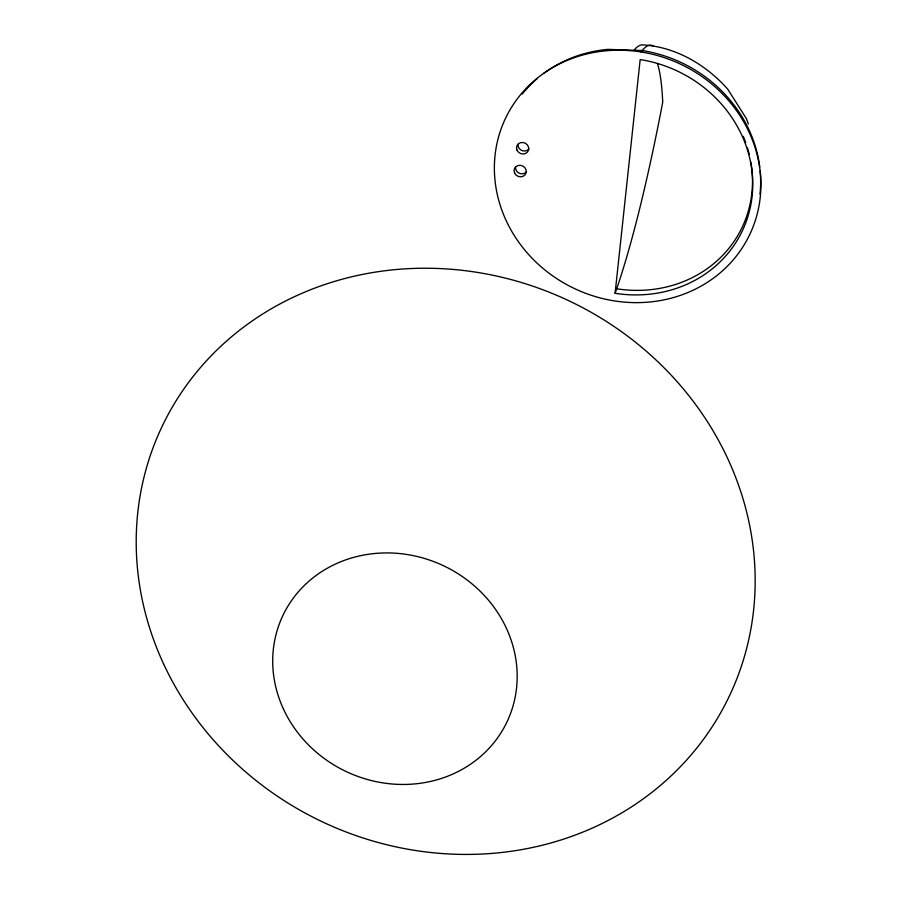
<?xml version="1.0" encoding="UTF-8"?>
<svg xmlns="http://www.w3.org/2000/svg" width="898" height="898" viewBox="0 0 898 898"><rect width="100%" height="100%" fill="white"/><g stroke="black" fill="none" stroke-linecap="round" stroke-linejoin="round"><path stroke-width="1.35" d="M615.096 293.276L640.173 59.571A126.955 116.516 25.3 0 1 752.12 196.09A126.955 116.516 25.3 0 1 615.096 293.276L616.668 288.763A333.113 40.219 -81 0 0 662.724 102.192A333.113 40.219 -81 0 0 657.493 63.792M640.992 51.961A135.228 124.104 25.3 0 1 735.788 256.794A135.228 124.104 25.3 0 1 506.124 220.515A135.228 124.104 25.3 0 1 640.992 51.961L642.227 50.535A328.679 39.692 -81 0 1 653.16 46.045M748.371 124.047L746.463 118.738L727.672 89.082C705.963 64.712 675.52 46.696 642.519 44.9A328.679 39.692 -81 0 0 634.01 50.254M522.232 94.088A133.555 122.566 25.3 0 1 537.229 78.586M543.582 73.501A133.555 122.566 25.3 0 1 607.89 49.368L642.227 50.535A133.555 122.566 25.3 0 1 759.742 167.006M760.179 171.091A133.555 122.566 25.3 0 1 759.989 194.136M750.896 162.347A125.282 114.978 25.3 0 1 616.668 288.763M743.263 136.339A125.282 114.978 25.3 0 1 745.744 142.715M747.473 147.901A125.282 114.978 25.3 0 1 749.269 154.467M526.531 171.776A6.207 5.691 25.3 0 1 515.497 167.129M528.989 148.945A6.207 5.691 25.3 0 1 517.944 144.297M283.487 709.139A124.047 113.844 25.3 0 0 494.147 742.41A124.047 113.844 25.3 0 0 407.198 554.526A124.047 113.844 25.3 0 0 283.487 709.139M163.515 663.734A314.031 288.202 25.3 0 0 696.848 747.967A314.031 288.202 25.3 0 0 476.703 272.296A314.031 288.202 25.3 0 0 163.515 663.734M517.046 150.247A6.207 5.691 25.3 0 0 527.586 151.919A6.207 5.691 25.3 0 0 523.231 142.524A6.207 5.691 25.3 0 0 517.046 150.247M514.599 173.078A6.207 5.691 25.3 0 0 525.128 174.751A6.207 5.691 25.3 0 0 520.784 165.355A6.207 5.691 25.3 0 0 514.599 173.078"/></g></svg>
